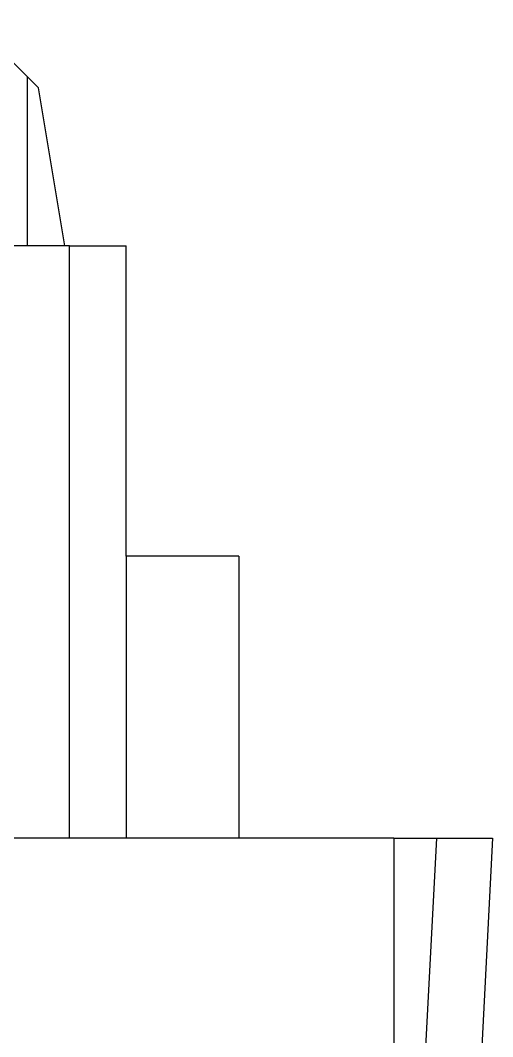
# Model space of a CAD drawing. Header units: millimetres. Extents: x -210 to 210, y -148 to 148.
# Drawn here: x -133.2 to -124.82, y -20.88 to -2.86 of the extents above; entities that cross this region are included whole.
import ezdxf

# ---------------------------------------------------------------- set-up
doc = ezdxf.new("R2010")
doc.units = ezdxf.units.MM
doc.layers.get('0').update_dxf_attribs({"lineweight": 18})

msp = doc.modelspace()

# ---------------------------------------------------------------- linework, layer by layer
at = {"color": 7, "lineweight": 30, "ltscale": 0.035355}
msp.add_line((-133.072, -3.856), (-134.072, -2.856), dxfattribs=at)
at = {"color": 7, "lineweight": 30, "ltscale": 0.075}
msp.add_line((-133.072, -6.856), (-133.072, -3.856), dxfattribs=at)
at = {"color": 7, "lineweight": 30, "ltscale": 0.007071}
msp.add_line((-133.072, -3.856), (-132.872, -4.056), dxfattribs=at)
at = {"color": 7, "lineweight": 30, "ltscale": 0.070965}
msp.add_line((-132.405, -6.856), (-132.872, -4.056), dxfattribs=at)
at = {"color": 7, "lineweight": 30, "ltscale": 0.166144}
msp.add_line((-132.322, -6.856), (-138.967, -6.856), dxfattribs=at)
at = {"color": 7, "lineweight": 30, "ltscale": 0.2625}
msp.add_line((-132.322, -17.356), (-132.322, -6.856), dxfattribs=at)
at = {"color": 7, "lineweight": 30, "ltscale": 0.025}
msp.add_line((-132.322, -6.856), (-131.322, -6.856), dxfattribs=at)
at = {"color": 7, "lineweight": 30, "ltscale": 0.1375}
msp.add_line((-131.322, -12.356), (-131.322, -6.856), dxfattribs=at)
at = {"color": 7, "lineweight": 30, "ltscale": 0.125}
for p, q in [((-131.322, -12.356), (-131.322, -17.356)), ((-129.322, -12.356), (-129.322, -17.356))]:
    msp.add_line(p, q, dxfattribs=at)
at = {"color": 7, "lineweight": 30, "ltscale": 0.05}
msp.add_line((-129.322, -12.356), (-131.322, -12.356), dxfattribs=at)
at = {"color": 7, "lineweight": 30}
msp.add_line((-126.572, -17.356), (-175.072, -17.356), dxfattribs=at)
at = {"color": 7, "lineweight": 30, "ltscale": 0.2}
msp.add_line((-132.322, -17.356), (-140.322, -17.356), dxfattribs=at)
at = {"color": 7, "lineweight": 30, "ltscale": 0.28285}
msp.add_line((-126.572, -17.356), (-126.572, -28.67), dxfattribs=at)
at = {"color": 7, "lineweight": 30, "ltscale": 0.018784}
msp.add_line((-126.572, -17.356), (-125.82, -17.356), dxfattribs=at)
at = {"color": 7, "lineweight": 30, "ltscale": 0.200274}
for p, q in [((-125.82, -17.356), (-126.24, -25.356)), ((-124.822, -17.356), (-125.241, -25.356))]:
    msp.add_line(p, q, dxfattribs=at)
at = {"color": 7, "lineweight": 30, "ltscale": 0.024966}
msp.add_line((-125.82, -17.356), (-124.822, -17.356), dxfattribs=at)

doc.saveas('drawing.dxf')
